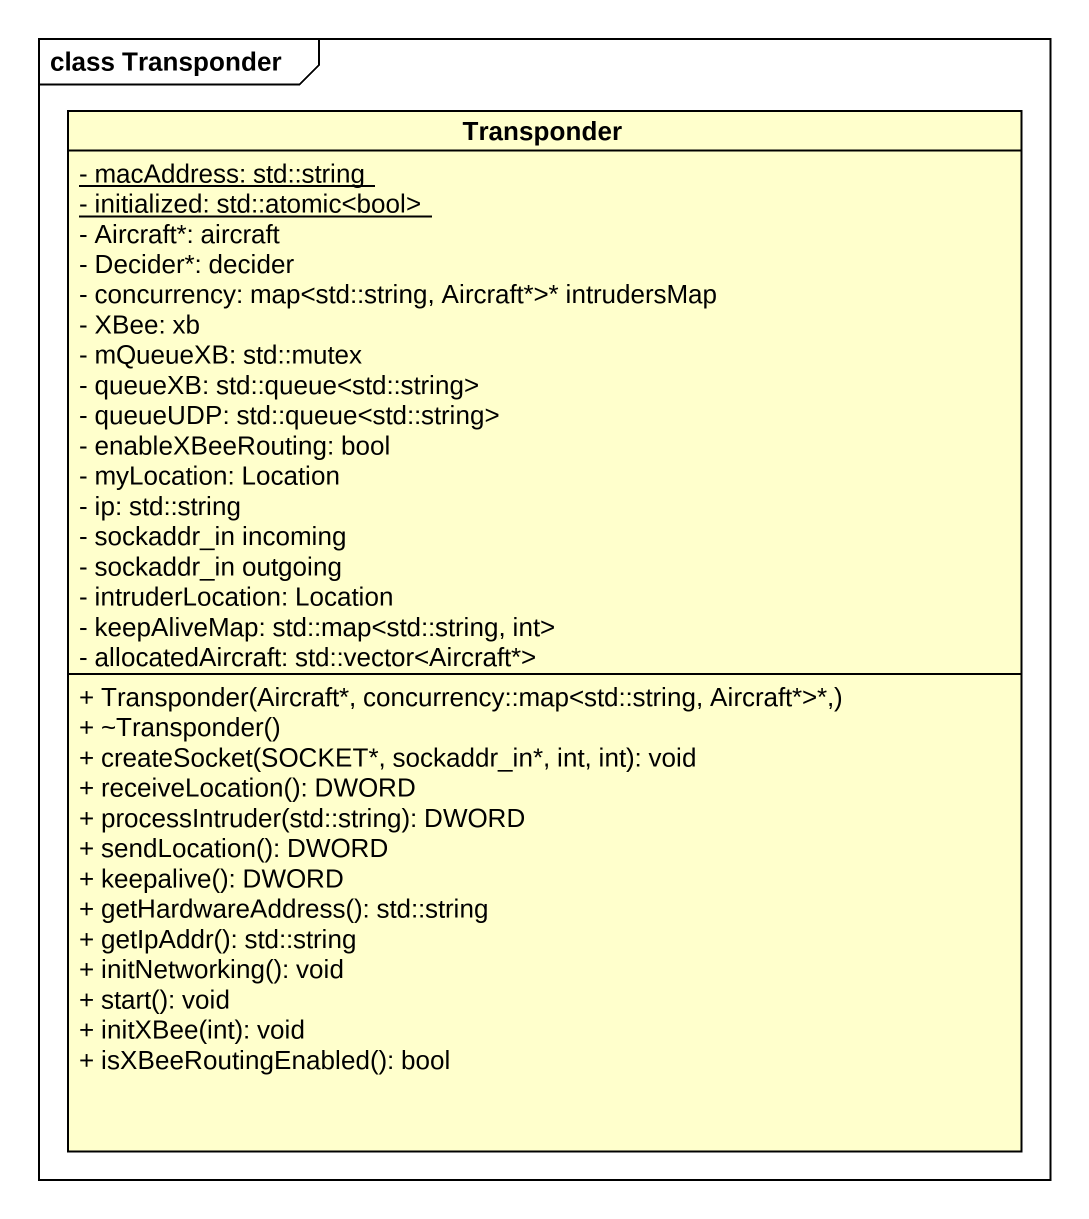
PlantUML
@startuml
mainframe class Transponder
hide circle
hide empty members
skinparam classAttributeIconSize 0
class Transponder {
  {static} - macAddress: std::string
  {static} - initialized: std::atomic<bool>
  - Aircraft*: aircraft
  - Decider*: decider
  - concurrency: map<std::string, Aircraft*>* intrudersMap
  - XBee: xb
  - mQueueXB: std::mutex
  - queueXB: std::queue<std::string>
  - queueUDP: std::queue<std::string>
  - enableXBeeRouting: bool
  - myLocation: Location
  - ip: std::string
  - sockaddr_in incoming
  - sockaddr_in outgoing
  - intruderLocation: Location
  - keepAliveMap: std::map<std::string, int>
  - allocatedAircraft: std::vector<Aircraft*>
  + Transponder(Aircraft*, concurrency::map<std::string, Aircraft*>*,)
  + ~Transponder()
  + createSocket(SOCKET*, sockaddr_in*, int, int): void
  + receiveLocation(): DWORD
  + processIntruder(std::string): DWORD
  + sendLocation(): DWORD
  + keepalive(): DWORD
  + getHardwareAddress(): std::string
  + getIpAddr(): std::string
  + initNetworking(): void
  + start(): void
  + initXBee(int): void
  + isXBeeRoutingEnabled(): bool
}
@enduml
